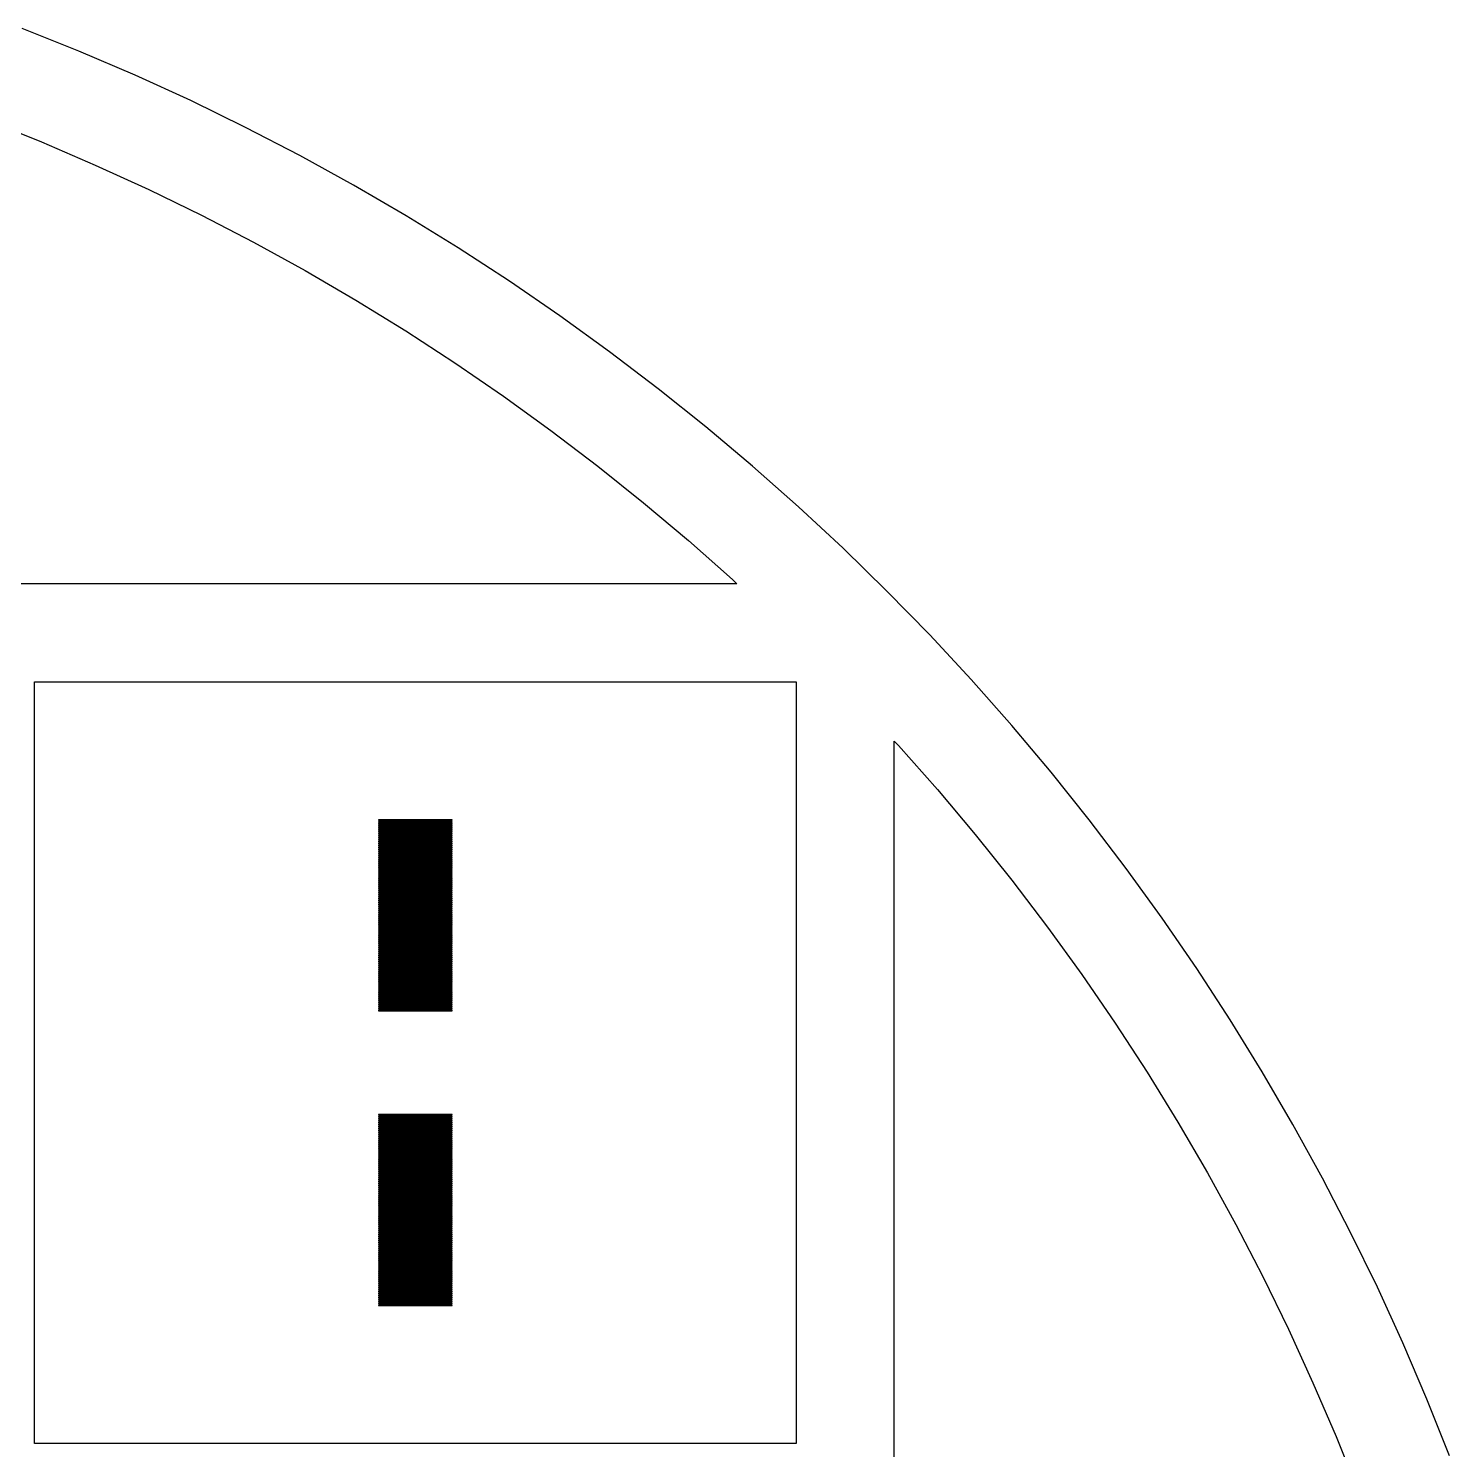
# Model space of a CAD drawing. Extents: x -18 to 83, y -18 to 83.
# Drawn here: x 50.62 to 79.55, y 50.62 to 79.55 of the extents above; entities that cross this region are included whole.
import ezdxf

# ---------------------------------------------------------------- set-up
doc = ezdxf.new("R2010")
doc.units = 0

msp = doc.modelspace()

# ---------------------------------------------------------------- linework, layer by layer
for p, q in [((51.652, 79.0907), (50.4967, 79.5527)), ((52.7957, 78.6004), (51.652, 79.0907)), ((53.927, 78.0823), (52.7957, 78.6004)), ((55.0453, 77.5365), (53.927, 78.0823)), ((49.7769, 77.6868), (50.8867, 77.2429)), ((56.1498, 76.9634), (55.0453, 77.5365)), ((50.8867, 77.2429), (51.9852, 76.772)), ((57.2399, 76.3634), (56.1498, 76.9634)), ((51.9852, 76.772), (53.0719, 76.2743)), ((53.0719, 76.2743), (54.1461, 75.75)), ((58.315, 75.7368), (57.2399, 76.3634)), ((54.1461, 75.75), (55.207, 75.1996)), ((59.3744, 75.0841), (58.315, 75.7368)), ((55.207, 75.1996), (56.2541, 74.6232)), ((60.4174, 74.4055), (59.3744, 75.0841)), ((56.2541, 74.6232), (57.2868, 74.0214)), ((61.4435, 73.7016), (60.4174, 74.4055)), ((57.2868, 74.0214), (58.3044, 73.3944)), ((62.452, 72.9726), (61.4435, 73.7016)), ((58.3044, 73.3944), (59.3063, 72.7426)), ((63.4422, 72.2192), (62.452, 72.9726)), ((59.3063, 72.7426), (60.2919, 72.0664)), ((60.2919, 72.0664), (61.2605, 71.3662)), ((64.4137, 71.4416), (63.4422, 72.2192)), ((61.2605, 71.3662), (62.2118, 70.6425)), ((65.3659, 70.6405), (64.4137, 71.4416)), ((62.2118, 70.6425), (63.1449, 69.8956)), ((66.298, 69.8162), (65.3659, 70.6405)), ((63.1449, 69.8956), (64.0595, 69.1261)), ((67.2097, 68.9693), (66.298, 69.8162)), ((64.0595, 69.1261), (64.9549, 68.3343)), ((68.1003, 68.1003), (67.2097, 68.9693)), ((64.9549, 68.3343), (65.0457, 68.25)), ((65.0457, 68.25), (-0.54568, 68.25)), ((68.9693, 67.2097), (68.1003, 68.1003)), ((69.8162, 66.298), (68.9693, 67.2097)), ((50.75, 50.75), (50.75, 66.25)), ((50.75, 66.25), (66.25, 66.25)), ((66.25, 66.25), (66.25, 50.75)), ((70.6405, 65.3659), (69.8162, 66.298)), ((71.4416, 64.4137), (70.6405, 65.3659)), ((68.25, 65.0457), (68.3343, 64.9549)), ((68.25, -0.54568), (68.25, 65.0457)), ((68.3343, 64.9549), (69.1261, 64.0595)), ((72.2192, 63.4422), (71.4416, 64.4137)), ((69.1261, 64.0595), (69.8956, 63.1449)), ((59.25, 63.445), (57.75, 63.445)), ((57.75, 63.445), (57.75, 63.435)), ((57.75, 63.435), (59.25, 63.435)), ((59.25, 63.405), (57.75, 63.405)), ((57.75, 63.405), (57.75, 63.395)), ((57.75, 63.395), (59.25, 63.395)), ((59.25, 63.365), (57.75, 63.365)), ((57.75, 63.365), (57.75, 63.355)), ((59.25, 63.435), (59.25, 63.445)), ((59.25, 63.395), (59.25, 63.405)), ((59.25, 63.355), (59.25, 63.365)), ((72.9726, 62.452), (72.2192, 63.4422)), ((57.75, 63.355), (59.25, 63.355)), ((59.25, 63.325), (57.75, 63.325)), ((57.75, 63.325), (57.75, 63.315)), ((57.75, 63.315), (59.25, 63.315)), ((59.25, 63.285), (57.75, 63.285)), ((57.75, 63.285), (57.75, 63.275)), ((57.75, 63.275), (59.25, 63.275)), ((59.25, 63.245), (57.75, 63.245)), ((57.75, 63.245), (57.75, 63.235)), ((57.75, 63.235), (59.25, 63.235)), ((59.25, 63.205), (57.75, 63.205)), ((57.75, 63.205), (57.75, 63.195)), ((57.75, 63.195), (59.25, 63.195)), ((59.25, 63.165), (57.75, 63.165)), ((57.75, 63.165), (57.75, 63.155)), ((57.75, 63.155), (59.25, 63.155)), ((59.25, 63.125), (57.75, 63.125)), ((57.75, 63.125), (57.75, 63.115)), ((57.75, 63.115), (59.25, 63.115)), ((59.25, 63.085), (57.75, 63.085)), ((57.75, 63.085), (57.75, 63.075)), ((57.75, 63.075), (59.25, 63.075)), ((59.25, 63.315), (59.25, 63.325)), ((59.25, 63.275), (59.25, 63.285)), ((59.25, 63.235), (59.25, 63.245)), ((59.25, 63.195), (59.25, 63.205)), ((59.25, 63.155), (59.25, 63.165)), ((59.25, 63.115), (59.25, 63.125)), ((59.25, 63.075), (59.25, 63.085)), ((69.8956, 63.1449), (70.6425, 62.2118)), ((59.25, 63.045), (57.75, 63.045)), ((57.75, 63.045), (57.75, 63.035)), ((57.75, 63.035), (59.25, 63.035)), ((59.25, 63.005), (57.75, 63.005)), ((57.75, 63.005), (57.75, 62.995)), ((57.75, 62.995), (59.25, 62.995)), ((59.25, 62.965), (57.75, 62.965)), ((57.75, 62.965), (57.75, 62.955)), ((57.75, 62.955), (59.25, 62.955)), ((59.25, 62.925), (57.75, 62.925)), ((57.75, 62.925), (57.75, 62.915)), ((57.75, 62.915), (59.25, 62.915)), ((59.25, 62.885), (57.75, 62.885)), ((57.75, 62.885), (57.75, 62.875)), ((57.75, 62.875), (59.25, 62.875)), ((59.25, 62.845), (57.75, 62.845)), ((57.75, 62.845), (57.75, 62.835)), ((57.75, 62.835), (59.25, 62.835)), ((59.25, 62.805), (57.75, 62.805)), ((57.75, 62.805), (57.75, 62.795)), ((57.75, 62.795), (59.25, 62.795)), ((59.25, 63.035), (59.25, 63.045)), ((59.25, 62.995), (59.25, 63.005)), ((59.25, 62.955), (59.25, 62.965)), ((59.25, 62.915), (59.25, 62.925)), ((59.25, 62.875), (59.25, 62.885)), ((59.25, 62.835), (59.25, 62.845)), ((59.25, 62.795), (59.25, 62.805)), ((59.25, 62.765), (57.75, 62.765)), ((57.75, 62.765), (57.75, 62.755)), ((57.75, 62.755), (59.25, 62.755)), ((59.25, 62.725), (57.75, 62.725)), ((57.75, 62.725), (57.75, 62.715)), ((57.75, 62.715), (59.25, 62.715)), ((59.25, 62.685), (57.75, 62.685)), ((57.75, 62.685), (57.75, 62.675)), ((57.75, 62.675), (59.25, 62.675)), ((59.25, 62.645), (57.75, 62.645)), ((57.75, 62.645), (57.75, 62.635)), ((57.75, 62.635), (59.25, 62.635)), ((59.25, 62.605), (57.75, 62.605)), ((57.75, 62.605), (57.75, 62.595)), ((57.75, 62.595), (59.25, 62.595)), ((59.25, 62.565), (57.75, 62.565)), ((57.75, 62.565), (57.75, 62.555)), ((57.75, 62.555), (59.25, 62.555)), ((59.25, 62.525), (57.75, 62.525)), ((57.75, 62.525), (57.75, 62.515)), ((57.75, 62.515), (59.25, 62.515)), ((59.25, 62.755), (59.25, 62.765)), ((59.25, 62.715), (59.25, 62.725)), ((59.25, 62.675), (59.25, 62.685)), ((59.25, 62.635), (59.25, 62.645)), ((59.25, 62.595), (59.25, 62.605)), ((59.25, 62.555), (59.25, 62.565)), ((59.25, 62.515), (59.25, 62.525)), ((59.25, 62.485), (57.75, 62.485)), ((57.75, 62.485), (57.75, 62.475)), ((57.75, 62.475), (59.25, 62.475)), ((59.25, 62.445), (57.75, 62.445)), ((57.75, 62.445), (57.75, 62.435)), ((57.75, 62.435), (59.25, 62.435)), ((59.25, 62.405), (57.75, 62.405)), ((57.75, 62.405), (57.75, 62.395)), ((57.75, 62.395), (59.25, 62.395)), ((59.25, 62.365), (57.75, 62.365)), ((57.75, 62.365), (57.75, 62.355)), ((57.75, 62.355), (59.25, 62.355)), ((59.25, 62.325), (57.75, 62.325)), ((57.75, 62.325), (57.75, 62.315)), ((57.75, 62.315), (59.25, 62.315)), ((59.25, 62.285), (57.75, 62.285)), ((57.75, 62.285), (57.75, 62.275)), ((57.75, 62.275), (59.25, 62.275)), ((59.25, 62.245), (57.75, 62.245)), ((57.75, 62.245), (57.75, 62.235)), ((57.75, 62.235), (59.25, 62.235)), ((59.25, 62.205), (57.75, 62.205)), ((57.75, 62.205), (57.75, 62.195)), ((59.25, 62.475), (59.25, 62.485)), ((59.25, 62.435), (59.25, 62.445)), ((59.25, 62.395), (59.25, 62.405)), ((59.25, 62.355), (59.25, 62.365)), ((59.25, 62.315), (59.25, 62.325)), ((59.25, 62.275), (59.25, 62.285)), ((59.25, 62.235), (59.25, 62.245)), ((59.25, 62.195), (59.25, 62.205)), ((70.6425, 62.2118), (71.3662, 61.2605)), ((73.7016, 61.4435), (72.9726, 62.452)), ((57.75, 62.195), (59.25, 62.195)), ((59.25, 62.165), (57.75, 62.165)), ((57.75, 62.165), (57.75, 62.155)), ((57.75, 62.155), (59.25, 62.155)), ((59.25, 62.125), (57.75, 62.125)), ((57.75, 62.125), (57.75, 62.115)), ((57.75, 62.115), (59.25, 62.115)), ((59.25, 62.085), (57.75, 62.085)), ((57.75, 62.085), (57.75, 62.075)), ((57.75, 62.075), (59.25, 62.075)), ((59.25, 62.045), (57.75, 62.045)), ((57.75, 62.045), (57.75, 62.035)), ((57.75, 62.035), (59.25, 62.035)), ((59.25, 62.005), (57.75, 62.005)), ((57.75, 62.005), (57.75, 61.995)), ((57.75, 61.995), (59.25, 61.995)), ((59.25, 61.965), (57.75, 61.965)), ((57.75, 61.965), (57.75, 61.955)), ((57.75, 61.955), (59.25, 61.955)), ((59.25, 61.925), (57.75, 61.925)), ((57.75, 61.925), (57.75, 61.915)), ((57.75, 61.915), (59.25, 61.915)), ((59.25, 62.155), (59.25, 62.165)), ((59.25, 62.115), (59.25, 62.125)), ((59.25, 62.075), (59.25, 62.085)), ((59.25, 62.035), (59.25, 62.045)), ((59.25, 61.995), (59.25, 62.005)), ((59.25, 61.955), (59.25, 61.965)), ((59.25, 61.915), (59.25, 61.925)), ((59.25, 61.885), (57.75, 61.885)), ((57.75, 61.885), (57.75, 61.875)), ((57.75, 61.875), (59.25, 61.875)), ((59.25, 61.845), (57.75, 61.845)), ((57.75, 61.845), (57.75, 61.835)), ((57.75, 61.835), (59.25, 61.835)), ((59.25, 61.805), (57.75, 61.805)), ((57.75, 61.805), (57.75, 61.795)), ((57.75, 61.795), (59.25, 61.795)), ((59.25, 61.765), (57.75, 61.765)), ((57.75, 61.765), (57.75, 61.755)), ((57.75, 61.755), (59.25, 61.755)), ((59.25, 61.725), (57.75, 61.725)), ((57.75, 61.725), (57.75, 61.715)), ((57.75, 61.715), (59.25, 61.715)), ((59.25, 61.685), (57.75, 61.685)), ((57.75, 61.685), (57.75, 61.675)), ((57.75, 61.675), (59.25, 61.675)), ((59.25, 61.645), (57.75, 61.645)), ((57.75, 61.645), (57.75, 61.635)), ((57.75, 61.635), (59.25, 61.635)), ((59.25, 61.875), (59.25, 61.885)), ((59.25, 61.835), (59.25, 61.845)), ((59.25, 61.795), (59.25, 61.805)), ((59.25, 61.755), (59.25, 61.765)), ((59.25, 61.715), (59.25, 61.725)), ((59.25, 61.675), (59.25, 61.685)), ((59.25, 61.635), (59.25, 61.645)), ((59.25, 61.605), (57.75, 61.605)), ((57.75, 61.605), (57.75, 61.595)), ((57.75, 61.595), (59.25, 61.595)), ((59.25, 61.565), (57.75, 61.565)), ((57.75, 61.565), (57.75, 61.555)), ((57.75, 61.555), (59.25, 61.555)), ((59.25, 61.525), (57.75, 61.525)), ((57.75, 61.525), (57.75, 61.515)), ((57.75, 61.515), (59.25, 61.515)), ((59.25, 61.485), (57.75, 61.485)), ((57.75, 61.485), (57.75, 61.475)), ((57.75, 61.475), (59.25, 61.475)), ((59.25, 61.445), (57.75, 61.445)), ((57.75, 61.445), (57.75, 61.435)), ((57.75, 61.435), (59.25, 61.435)), ((59.25, 61.405), (57.75, 61.405)), ((57.75, 61.405), (57.75, 61.395)), ((57.75, 61.395), (59.25, 61.395)), ((59.25, 61.365), (57.75, 61.365)), ((57.75, 61.365), (57.75, 61.355)), ((57.75, 61.355), (59.25, 61.355)), ((59.25, 61.595), (59.25, 61.605)), ((59.25, 61.555), (59.25, 61.565)), ((59.25, 61.515), (59.25, 61.525)), ((59.25, 61.475), (59.25, 61.485)), ((59.25, 61.435), (59.25, 61.445)), ((59.25, 61.395), (59.25, 61.405)), ((59.25, 61.355), (59.25, 61.365)), ((74.4055, 60.4174), (73.7016, 61.4435)), ((59.25, 61.325), (57.75, 61.325)), ((57.75, 61.325), (57.75, 61.315)), ((57.75, 61.315), (59.25, 61.315)), ((59.25, 61.285), (57.75, 61.285)), ((57.75, 61.285), (57.75, 61.275)), ((57.75, 61.275), (59.25, 61.275)), ((59.25, 61.245), (57.75, 61.245)), ((57.75, 61.245), (57.75, 61.235)), ((57.75, 61.235), (59.25, 61.235)), ((59.25, 61.205), (57.75, 61.205)), ((57.75, 61.205), (57.75, 61.195)), ((57.75, 61.195), (59.25, 61.195)), ((59.25, 61.165), (57.75, 61.165)), ((57.75, 61.165), (57.75, 61.155)), ((57.75, 61.155), (59.25, 61.155)), ((59.25, 61.125), (57.75, 61.125)), ((57.75, 61.125), (57.75, 61.115)), ((57.75, 61.115), (59.25, 61.115)), ((59.25, 61.085), (57.75, 61.085)), ((57.75, 61.085), (57.75, 61.075)), ((57.75, 61.075), (59.25, 61.075)), ((59.25, 61.045), (57.75, 61.045)), ((57.75, 61.045), (57.75, 61.035)), ((59.25, 61.315), (59.25, 61.325)), ((59.25, 61.275), (59.25, 61.285)), ((59.25, 61.235), (59.25, 61.245)), ((59.25, 61.195), (59.25, 61.205)), ((59.25, 61.155), (59.25, 61.165)), ((59.25, 61.115), (59.25, 61.125)), ((59.25, 61.075), (59.25, 61.085)), ((59.25, 61.035), (59.25, 61.045)), ((71.3662, 61.2605), (72.0664, 60.2919)), ((57.75, 61.035), (59.25, 61.035)), ((59.25, 61.005), (57.75, 61.005)), ((57.75, 61.005), (57.75, 60.995)), ((57.75, 60.995), (59.25, 60.995)), ((59.25, 60.965), (57.75, 60.965)), ((57.75, 60.965), (57.75, 60.955)), ((57.75, 60.955), (59.25, 60.955)), ((59.25, 60.925), (57.75, 60.925)), ((57.75, 60.925), (57.75, 60.915)), ((57.75, 60.915), (59.25, 60.915)), ((59.25, 60.885), (57.75, 60.885)), ((57.75, 60.885), (57.75, 60.875)), ((57.75, 60.875), (59.25, 60.875)), ((59.25, 60.845), (57.75, 60.845)), ((57.75, 60.845), (57.75, 60.835)), ((57.75, 60.835), (59.25, 60.835)), ((59.25, 60.805), (57.75, 60.805)), ((57.75, 60.805), (57.75, 60.795)), ((57.75, 60.795), (59.25, 60.795)), ((59.25, 60.765), (57.75, 60.765)), ((57.75, 60.765), (57.75, 60.755)), ((57.75, 60.755), (59.25, 60.755)), ((59.25, 60.995), (59.25, 61.005)), ((59.25, 60.955), (59.25, 60.965)), ((59.25, 60.915), (59.25, 60.925)), ((59.25, 60.875), (59.25, 60.885)), ((59.25, 60.835), (59.25, 60.845)), ((59.25, 60.795), (59.25, 60.805)), ((59.25, 60.755), (59.25, 60.765)), ((59.25, 60.725), (57.75, 60.725)), ((57.75, 60.725), (57.75, 60.715)), ((57.75, 60.715), (59.25, 60.715)), ((59.25, 60.685), (57.75, 60.685)), ((57.75, 60.685), (57.75, 60.675)), ((57.75, 60.675), (59.25, 60.675)), ((59.25, 60.645), (57.75, 60.645)), ((57.75, 60.645), (57.75, 60.635)), ((57.75, 60.635), (59.25, 60.635)), ((59.25, 60.605), (57.75, 60.605)), ((57.75, 60.605), (57.75, 60.595)), ((57.75, 60.595), (59.25, 60.595)), ((59.25, 60.565), (57.75, 60.565)), ((57.75, 60.565), (57.75, 60.555)), ((57.75, 60.555), (59.25, 60.555)), ((59.25, 60.525), (57.75, 60.525)), ((57.75, 60.525), (57.75, 60.515)), ((57.75, 60.515), (59.25, 60.515)), ((59.25, 60.485), (57.75, 60.485)), ((57.75, 60.485), (57.75, 60.475)), ((57.75, 60.475), (59.25, 60.475)), ((59.25, 60.715), (59.25, 60.725)), ((59.25, 60.675), (59.25, 60.685)), ((59.25, 60.635), (59.25, 60.645)), ((59.25, 60.595), (59.25, 60.605)), ((59.25, 60.555), (59.25, 60.565)), ((59.25, 60.515), (59.25, 60.525)), ((59.25, 60.475), (59.25, 60.485)), ((59.25, 60.445), (57.75, 60.445)), ((57.75, 60.445), (57.75, 60.435)), ((57.75, 60.435), (59.25, 60.435)), ((59.25, 60.405), (57.75, 60.405)), ((57.75, 60.405), (57.75, 60.395)), ((57.75, 60.395), (59.25, 60.395)), ((59.25, 60.365), (57.75, 60.365)), ((57.75, 60.365), (57.75, 60.355)), ((57.75, 60.355), (59.25, 60.355)), ((59.25, 60.325), (57.75, 60.325)), ((57.75, 60.325), (57.75, 60.315)), ((57.75, 60.315), (59.25, 60.315)), ((59.25, 60.285), (57.75, 60.285)), ((57.75, 60.285), (57.75, 60.275)), ((57.75, 60.275), (59.25, 60.275)), ((59.25, 60.245), (57.75, 60.245)), ((57.75, 60.245), (57.75, 60.235)), ((57.75, 60.235), (59.25, 60.235)), ((59.25, 60.205), (57.75, 60.205)), ((57.75, 60.205), (57.75, 60.195)), ((57.75, 60.195), (59.25, 60.195)), ((59.25, 60.435), (59.25, 60.445)), ((59.25, 60.395), (59.25, 60.405)), ((59.25, 60.355), (59.25, 60.365)), ((59.25, 60.315), (59.25, 60.325)), ((59.25, 60.275), (59.25, 60.285)), ((59.25, 60.235), (59.25, 60.245)), ((59.25, 60.195), (59.25, 60.205)), ((72.0664, 60.2919), (72.7426, 59.3063)), ((75.0841, 59.3744), (74.4055, 60.4174)), ((59.25, 60.165), (57.75, 60.165)), ((57.75, 60.165), (57.75, 60.155)), ((57.75, 60.155), (59.25, 60.155)), ((59.25, 60.125), (57.75, 60.125)), ((57.75, 60.125), (57.75, 60.115)), ((57.75, 60.115), (59.25, 60.115)), ((59.25, 60.085), (57.75, 60.085)), ((57.75, 60.085), (57.75, 60.075)), ((57.75, 60.075), (59.25, 60.075)), ((59.25, 60.045), (57.75, 60.045)), ((57.75, 60.045), (57.75, 60.035)), ((57.75, 60.035), (59.25, 60.035)), ((59.25, 60.005), (57.75, 60.005)), ((57.75, 60.005), (57.75, 59.995)), ((57.75, 59.995), (59.25, 59.995)), ((59.25, 59.965), (57.75, 59.965)), ((57.75, 59.965), (57.75, 59.955)), ((57.75, 59.955), (59.25, 59.955)), ((59.25, 59.925), (57.75, 59.925)), ((57.75, 59.925), (57.75, 59.915)), ((57.75, 59.915), (59.25, 59.915)), ((59.25, 59.885), (57.75, 59.885)), ((57.75, 59.885), (57.75, 59.875)), ((59.25, 60.155), (59.25, 60.165)), ((59.25, 60.115), (59.25, 60.125)), ((59.25, 60.075), (59.25, 60.085)), ((59.25, 60.035), (59.25, 60.045)), ((59.25, 59.995), (59.25, 60.005)), ((59.25, 59.955), (59.25, 59.965)), ((59.25, 59.915), (59.25, 59.925)), ((59.25, 59.875), (59.25, 59.885)), ((57.75, 59.875), (59.25, 59.875)), ((59.25, 59.845), (57.75, 59.845)), ((57.75, 59.845), (57.75, 59.835)), ((57.75, 59.835), (59.25, 59.835)), ((59.25, 59.805), (57.75, 59.805)), ((57.75, 59.805), (57.75, 59.795)), ((57.75, 59.795), (59.25, 59.795)), ((59.25, 59.765), (57.75, 59.765)), ((57.75, 59.765), (57.75, 59.755)), ((57.75, 59.755), (59.25, 59.755)), ((59.25, 59.725), (57.75, 59.725)), ((57.75, 59.725), (57.75, 59.715)), ((57.75, 59.715), (59.25, 59.715)), ((59.25, 59.685), (57.75, 59.685)), ((57.75, 59.685), (57.75, 59.675)), ((57.75, 59.675), (59.25, 59.675)), ((59.25, 59.645), (57.75, 59.645)), ((57.75, 59.645), (57.75, 59.635)), ((57.75, 59.635), (59.25, 59.635)), ((59.25, 59.605), (57.75, 59.605)), ((57.75, 59.605), (57.75, 59.595)), ((57.75, 59.595), (59.25, 59.595)), ((59.25, 59.835), (59.25, 59.845)), ((59.25, 59.795), (59.25, 59.805)), ((59.25, 59.755), (59.25, 59.765)), ((59.25, 59.715), (59.25, 59.725)), ((59.25, 59.675), (59.25, 59.685)), ((59.25, 59.635), (59.25, 59.645)), ((59.25, 59.595), (59.25, 59.605)), ((59.25, 59.565), (57.75, 59.565)), ((57.75, 59.565), (57.75, 59.555)), ((57.75, 59.555), (59.25, 59.555)), ((59.25, 59.555), (59.25, 59.565)), ((72.7426, 59.3063), (73.3944, 58.3044)), ((75.7368, 58.315), (75.0841, 59.3744)), ((73.3944, 58.3044), (74.0214, 57.2868)), ((76.3634, 57.2399), (75.7368, 58.315)), ((59.25, 57.445), (57.75, 57.445)), ((57.75, 57.445), (57.75, 57.435)), ((57.75, 57.435), (59.25, 57.435)), ((59.25, 57.405), (57.75, 57.405)), ((57.75, 57.405), (57.75, 57.395)), ((57.75, 57.395), (59.25, 57.395)), ((59.25, 57.365), (57.75, 57.365)), ((57.75, 57.365), (57.75, 57.355)), ((57.75, 57.355), (59.25, 57.355)), ((59.25, 57.325), (57.75, 57.325)), ((57.75, 57.325), (57.75, 57.315)), ((57.75, 57.315), (59.25, 57.315)), ((59.25, 57.285), (57.75, 57.285)), ((57.75, 57.285), (57.75, 57.275)), ((59.25, 57.435), (59.25, 57.445)), ((59.25, 57.395), (59.25, 57.405)), ((59.25, 57.355), (59.25, 57.365)), ((59.25, 57.315), (59.25, 57.325)), ((59.25, 57.275), (59.25, 57.285)), ((74.0214, 57.2868), (74.6232, 56.2541)), ((57.75, 57.275), (59.25, 57.275)), ((59.25, 57.245), (57.75, 57.245)), ((57.75, 57.245), (57.75, 57.235)), ((57.75, 57.235), (59.25, 57.235)), ((59.25, 57.205), (57.75, 57.205)), ((57.75, 57.205), (57.75, 57.195)), ((57.75, 57.195), (59.25, 57.195)), ((59.25, 57.165), (57.75, 57.165)), ((57.75, 57.165), (57.75, 57.155)), ((57.75, 57.155), (59.25, 57.155)), ((59.25, 57.125), (57.75, 57.125)), ((57.75, 57.125), (57.75, 57.115)), ((57.75, 57.115), (59.25, 57.115)), ((59.25, 57.085), (57.75, 57.085)), ((57.75, 57.085), (57.75, 57.075)), ((57.75, 57.075), (59.25, 57.075)), ((59.25, 57.045), (57.75, 57.045)), ((57.75, 57.045), (57.75, 57.035)), ((57.75, 57.035), (59.25, 57.035)), ((59.25, 57.005), (57.75, 57.005)), ((57.75, 57.005), (57.75, 56.995)), ((57.75, 56.995), (59.25, 56.995)), ((59.25, 57.235), (59.25, 57.245)), ((59.25, 57.195), (59.25, 57.205)), ((59.25, 57.155), (59.25, 57.165)), ((59.25, 57.115), (59.25, 57.125)), ((59.25, 57.075), (59.25, 57.085)), ((59.25, 57.035), (59.25, 57.045)), ((59.25, 56.995), (59.25, 57.005)), ((76.9634, 56.1498), (76.3634, 57.2399)), ((59.25, 56.965), (57.75, 56.965)), ((57.75, 56.965), (57.75, 56.955)), ((57.75, 56.955), (59.25, 56.955)), ((59.25, 56.925), (57.75, 56.925)), ((57.75, 56.925), (57.75, 56.915)), ((57.75, 56.915), (59.25, 56.915)), ((59.25, 56.885), (57.75, 56.885)), ((57.75, 56.885), (57.75, 56.875)), ((57.75, 56.875), (59.25, 56.875)), ((59.25, 56.845), (57.75, 56.845)), ((57.75, 56.845), (57.75, 56.835)), ((57.75, 56.835), (59.25, 56.835)), ((59.25, 56.805), (57.75, 56.805)), ((57.75, 56.805), (57.75, 56.795)), ((57.75, 56.795), (59.25, 56.795)), ((59.25, 56.765), (57.75, 56.765)), ((57.75, 56.765), (57.75, 56.755)), ((57.75, 56.755), (59.25, 56.755)), ((59.25, 56.725), (57.75, 56.725)), ((57.75, 56.725), (57.75, 56.715)), ((57.75, 56.715), (59.25, 56.715)), ((59.25, 56.955), (59.25, 56.965)), ((59.25, 56.915), (59.25, 56.925)), ((59.25, 56.875), (59.25, 56.885)), ((59.25, 56.835), (59.25, 56.845)), ((59.25, 56.795), (59.25, 56.805)), ((59.25, 56.755), (59.25, 56.765)), ((59.25, 56.715), (59.25, 56.725)), ((59.25, 56.685), (57.75, 56.685)), ((57.75, 56.685), (57.75, 56.675)), ((57.75, 56.675), (59.25, 56.675)), ((59.25, 56.645), (57.75, 56.645)), ((57.75, 56.645), (57.75, 56.635)), ((57.75, 56.635), (59.25, 56.635)), ((59.25, 56.605), (57.75, 56.605)), ((57.75, 56.605), (57.75, 56.595)), ((57.75, 56.595), (59.25, 56.595)), ((59.25, 56.565), (57.75, 56.565)), ((57.75, 56.565), (57.75, 56.555)), ((57.75, 56.555), (59.25, 56.555)), ((59.25, 56.525), (57.75, 56.525)), ((57.75, 56.525), (57.75, 56.515)), ((57.75, 56.515), (59.25, 56.515)), ((59.25, 56.485), (57.75, 56.485)), ((57.75, 56.485), (57.75, 56.475)), ((57.75, 56.475), (59.25, 56.475)), ((59.25, 56.445), (57.75, 56.445)), ((57.75, 56.445), (57.75, 56.435)), ((57.75, 56.435), (59.25, 56.435)), ((59.25, 56.675), (59.25, 56.685)), ((59.25, 56.635), (59.25, 56.645)), ((59.25, 56.595), (59.25, 56.605)), ((59.25, 56.555), (59.25, 56.565)), ((59.25, 56.515), (59.25, 56.525)), ((59.25, 56.475), (59.25, 56.485)), ((59.25, 56.435), (59.25, 56.445)), ((59.25, 56.405), (57.75, 56.405)), ((57.75, 56.405), (57.75, 56.395)), ((57.75, 56.395), (59.25, 56.395)), ((59.25, 56.365), (57.75, 56.365)), ((57.75, 56.365), (57.75, 56.355)), ((57.75, 56.355), (59.25, 56.355)), ((59.25, 56.325), (57.75, 56.325)), ((57.75, 56.325), (57.75, 56.315)), ((57.75, 56.315), (59.25, 56.315)), ((59.25, 56.285), (57.75, 56.285)), ((57.75, 56.285), (57.75, 56.275)), ((57.75, 56.275), (59.25, 56.275)), ((59.25, 56.245), (57.75, 56.245)), ((57.75, 56.245), (57.75, 56.235)), ((57.75, 56.235), (59.25, 56.235)), ((59.25, 56.205), (57.75, 56.205)), ((57.75, 56.205), (57.75, 56.195)), ((57.75, 56.195), (59.25, 56.195)), ((59.25, 56.165), (57.75, 56.165)), ((57.75, 56.165), (57.75, 56.155)), ((57.75, 56.155), (59.25, 56.155)), ((59.25, 56.125), (57.75, 56.125)), ((57.75, 56.125), (57.75, 56.115)), ((59.25, 56.395), (59.25, 56.405)), ((59.25, 56.355), (59.25, 56.365)), ((59.25, 56.315), (59.25, 56.325)), ((59.25, 56.275), (59.25, 56.285)), ((59.25, 56.235), (59.25, 56.245)), ((59.25, 56.195), (59.25, 56.205)), ((59.25, 56.155), (59.25, 56.165)), ((59.25, 56.115), (59.25, 56.125)), ((74.6232, 56.2541), (75.1996, 55.207)), ((77.5365, 55.0453), (76.9634, 56.1498)), ((57.75, 56.115), (59.25, 56.115)), ((59.25, 56.085), (57.75, 56.085)), ((57.75, 56.085), (57.75, 56.075)), ((57.75, 56.075), (59.25, 56.075)), ((59.25, 56.045), (57.75, 56.045)), ((57.75, 56.045), (57.75, 56.035)), ((57.75, 56.035), (59.25, 56.035)), ((59.25, 56.005), (57.75, 56.005)), ((57.75, 56.005), (57.75, 55.995)), ((57.75, 55.995), (59.25, 55.995)), ((59.25, 55.965), (57.75, 55.965)), ((57.75, 55.965), (57.75, 55.955)), ((57.75, 55.955), (59.25, 55.955)), ((59.25, 55.925), (57.75, 55.925)), ((57.75, 55.925), (57.75, 55.915)), ((57.75, 55.915), (59.25, 55.915)), ((59.25, 55.885), (57.75, 55.885)), ((57.75, 55.885), (57.75, 55.875)), ((57.75, 55.875), (59.25, 55.875)), ((59.25, 55.845), (57.75, 55.845)), ((57.75, 55.845), (57.75, 55.835)), ((57.75, 55.835), (59.25, 55.835)), ((59.25, 56.075), (59.25, 56.085)), ((59.25, 56.035), (59.25, 56.045)), ((59.25, 55.995), (59.25, 56.005)), ((59.25, 55.955), (59.25, 55.965)), ((59.25, 55.915), (59.25, 55.925)), ((59.25, 55.875), (59.25, 55.885)), ((59.25, 55.835), (59.25, 55.845)), ((59.25, 55.805), (57.75, 55.805)), ((57.75, 55.805), (57.75, 55.795)), ((57.75, 55.795), (59.25, 55.795)), ((59.25, 55.765), (57.75, 55.765)), ((57.75, 55.765), (57.75, 55.755)), ((57.75, 55.755), (59.25, 55.755)), ((59.25, 55.725), (57.75, 55.725)), ((57.75, 55.725), (57.75, 55.715)), ((57.75, 55.715), (59.25, 55.715)), ((59.25, 55.685), (57.75, 55.685)), ((57.75, 55.685), (57.75, 55.675)), ((57.75, 55.675), (59.25, 55.675)), ((59.25, 55.645), (57.75, 55.645)), ((57.75, 55.645), (57.75, 55.635)), ((57.75, 55.635), (59.25, 55.635)), ((59.25, 55.605), (57.75, 55.605)), ((57.75, 55.605), (57.75, 55.595)), ((57.75, 55.595), (59.25, 55.595)), ((59.25, 55.565), (57.75, 55.565)), ((57.75, 55.565), (57.75, 55.555)), ((57.75, 55.555), (59.25, 55.555)), ((59.25, 55.795), (59.25, 55.805)), ((59.25, 55.755), (59.25, 55.765)), ((59.25, 55.715), (59.25, 55.725)), ((59.25, 55.675), (59.25, 55.685)), ((59.25, 55.635), (59.25, 55.645)), ((59.25, 55.595), (59.25, 55.605)), ((59.25, 55.555), (59.25, 55.565)), ((59.25, 55.525), (57.75, 55.525)), ((57.75, 55.525), (57.75, 55.515)), ((57.75, 55.515), (59.25, 55.515)), ((59.25, 55.485), (57.75, 55.485)), ((57.75, 55.485), (57.75, 55.475)), ((57.75, 55.475), (59.25, 55.475)), ((59.25, 55.445), (57.75, 55.445)), ((57.75, 55.445), (57.75, 55.435)), ((57.75, 55.435), (59.25, 55.435)), ((59.25, 55.405), (57.75, 55.405)), ((57.75, 55.405), (57.75, 55.395)), ((57.75, 55.395), (59.25, 55.395)), ((59.25, 55.365), (57.75, 55.365)), ((57.75, 55.365), (57.75, 55.355)), ((57.75, 55.355), (59.25, 55.355)), ((59.25, 55.325), (57.75, 55.325)), ((57.75, 55.325), (57.75, 55.315)), ((57.75, 55.315), (59.25, 55.315)), ((59.25, 55.285), (57.75, 55.285)), ((57.75, 55.285), (57.75, 55.275)), ((57.75, 55.275), (59.25, 55.275)), ((59.25, 55.515), (59.25, 55.525)), ((59.25, 55.475), (59.25, 55.485)), ((59.25, 55.435), (59.25, 55.445)), ((59.25, 55.395), (59.25, 55.405)), ((59.25, 55.355), (59.25, 55.365)), ((59.25, 55.315), (59.25, 55.325)), ((59.25, 55.275), (59.25, 55.285)), ((59.25, 55.245), (57.75, 55.245)), ((57.75, 55.245), (57.75, 55.235)), ((57.75, 55.235), (59.25, 55.235)), ((59.25, 55.205), (57.75, 55.205)), ((57.75, 55.205), (57.75, 55.195)), ((57.75, 55.195), (59.25, 55.195)), ((59.25, 55.165), (57.75, 55.165)), ((57.75, 55.165), (57.75, 55.155)), ((57.75, 55.155), (59.25, 55.155)), ((59.25, 55.125), (57.75, 55.125)), ((57.75, 55.125), (57.75, 55.115)), ((57.75, 55.115), (59.25, 55.115)), ((59.25, 55.085), (57.75, 55.085)), ((57.75, 55.085), (57.75, 55.075)), ((57.75, 55.075), (59.25, 55.075)), ((59.25, 55.045), (57.75, 55.045)), ((57.75, 55.045), (57.75, 55.035)), ((57.75, 55.035), (59.25, 55.035)), ((59.25, 55.005), (57.75, 55.005)), ((57.75, 55.005), (57.75, 54.995)), ((57.75, 54.995), (59.25, 54.995)), ((59.25, 55.235), (59.25, 55.245)), ((59.25, 55.195), (59.25, 55.205)), ((59.25, 55.155), (59.25, 55.165)), ((59.25, 55.115), (59.25, 55.125)), ((59.25, 55.075), (59.25, 55.085)), ((59.25, 55.035), (59.25, 55.045)), ((59.25, 54.995), (59.25, 55.005)), ((75.1996, 55.207), (75.75, 54.1461)), ((78.0823, 53.927), (77.5365, 55.0453)), ((59.25, 54.965), (57.75, 54.965)), ((57.75, 54.965), (57.75, 54.955)), ((57.75, 54.955), (59.25, 54.955)), ((59.25, 54.925), (57.75, 54.925)), ((57.75, 54.925), (57.75, 54.915)), ((57.75, 54.915), (59.25, 54.915)), ((59.25, 54.885), (57.75, 54.885)), ((57.75, 54.885), (57.75, 54.875)), ((57.75, 54.875), (59.25, 54.875)), ((59.25, 54.845), (57.75, 54.845)), ((57.75, 54.845), (57.75, 54.835)), ((57.75, 54.835), (59.25, 54.835)), ((59.25, 54.805), (57.75, 54.805)), ((57.75, 54.805), (57.75, 54.795)), ((57.75, 54.795), (59.25, 54.795)), ((59.25, 54.765), (57.75, 54.765)), ((57.75, 54.765), (57.75, 54.755)), ((57.75, 54.755), (59.25, 54.755)), ((59.25, 54.725), (57.75, 54.725)), ((57.75, 54.725), (57.75, 54.715)), ((57.75, 54.715), (59.25, 54.715)), ((59.25, 54.685), (57.75, 54.685)), ((57.75, 54.685), (57.75, 54.675)), ((59.25, 54.955), (59.25, 54.965)), ((59.25, 54.915), (59.25, 54.925)), ((59.25, 54.875), (59.25, 54.885)), ((59.25, 54.835), (59.25, 54.845)), ((59.25, 54.795), (59.25, 54.805)), ((59.25, 54.755), (59.25, 54.765)), ((59.25, 54.715), (59.25, 54.725)), ((59.25, 54.675), (59.25, 54.685)), ((57.75, 54.675), (59.25, 54.675)), ((59.25, 54.645), (57.75, 54.645)), ((57.75, 54.645), (57.75, 54.635)), ((57.75, 54.635), (59.25, 54.635)), ((59.25, 54.605), (57.75, 54.605)), ((57.75, 54.605), (57.75, 54.595)), ((57.75, 54.595), (59.25, 54.595)), ((59.25, 54.565), (57.75, 54.565)), ((57.75, 54.565), (57.75, 54.555)), ((57.75, 54.555), (59.25, 54.555)), ((59.25, 54.525), (57.75, 54.525)), ((57.75, 54.525), (57.75, 54.515)), ((57.75, 54.515), (59.25, 54.515)), ((59.25, 54.485), (57.75, 54.485)), ((57.75, 54.485), (57.75, 54.475)), ((57.75, 54.475), (59.25, 54.475)), ((59.25, 54.445), (57.75, 54.445)), ((57.75, 54.445), (57.75, 54.435)), ((57.75, 54.435), (59.25, 54.435)), ((59.25, 54.405), (57.75, 54.405)), ((57.75, 54.405), (57.75, 54.395)), ((57.75, 54.395), (59.25, 54.395)), ((59.25, 54.635), (59.25, 54.645)), ((59.25, 54.595), (59.25, 54.605)), ((59.25, 54.555), (59.25, 54.565)), ((59.25, 54.515), (59.25, 54.525)), ((59.25, 54.475), (59.25, 54.485)), ((59.25, 54.435), (59.25, 54.445)), ((59.25, 54.395), (59.25, 54.405)), ((59.25, 54.365), (57.75, 54.365)), ((57.75, 54.365), (57.75, 54.355)), ((57.75, 54.355), (59.25, 54.355)), ((59.25, 54.325), (57.75, 54.325)), ((57.75, 54.325), (57.75, 54.315)), ((57.75, 54.315), (59.25, 54.315)), ((59.25, 54.285), (57.75, 54.285)), ((57.75, 54.285), (57.75, 54.275)), ((57.75, 54.275), (59.25, 54.275)), ((59.25, 54.245), (57.75, 54.245)), ((57.75, 54.245), (57.75, 54.235)), ((57.75, 54.235), (59.25, 54.235)), ((59.25, 54.205), (57.75, 54.205)), ((57.75, 54.205), (57.75, 54.195)), ((57.75, 54.195), (59.25, 54.195)), ((59.25, 54.165), (57.75, 54.165)), ((57.75, 54.165), (57.75, 54.155)), ((57.75, 54.155), (59.25, 54.155)), ((59.25, 54.125), (57.75, 54.125)), ((57.75, 54.125), (57.75, 54.115)), ((57.75, 54.115), (59.25, 54.115)), ((59.25, 54.355), (59.25, 54.365)), ((59.25, 54.315), (59.25, 54.325)), ((59.25, 54.275), (59.25, 54.285)), ((59.25, 54.235), (59.25, 54.245)), ((59.25, 54.195), (59.25, 54.205)), ((59.25, 54.155), (59.25, 54.165)), ((59.25, 54.115), (59.25, 54.125)), ((75.75, 54.1461), (76.2743, 53.0719)), ((59.25, 54.085), (57.75, 54.085)), ((57.75, 54.085), (57.75, 54.075)), ((57.75, 54.075), (59.25, 54.075)), ((59.25, 54.045), (57.75, 54.045)), ((57.75, 54.045), (57.75, 54.035)), ((57.75, 54.035), (59.25, 54.035)), ((59.25, 54.005), (57.75, 54.005)), ((57.75, 54.005), (57.75, 53.995)), ((57.75, 53.995), (59.25, 53.995)), ((59.25, 53.965), (57.75, 53.965)), ((57.75, 53.965), (57.75, 53.955)), ((57.75, 53.955), (59.25, 53.955)), ((59.25, 53.925), (57.75, 53.925)), ((57.75, 53.925), (57.75, 53.915)), ((57.75, 53.915), (59.25, 53.915)), ((59.25, 53.885), (57.75, 53.885)), ((57.75, 53.885), (57.75, 53.875)), ((57.75, 53.875), (59.25, 53.875)), ((59.25, 53.845), (57.75, 53.845)), ((57.75, 53.845), (57.75, 53.835)), ((57.75, 53.835), (59.25, 53.835)), ((59.25, 54.075), (59.25, 54.085)), ((59.25, 54.035), (59.25, 54.045)), ((59.25, 53.995), (59.25, 54.005)), ((59.25, 53.955), (59.25, 53.965)), ((59.25, 53.915), (59.25, 53.925)), ((59.25, 53.875), (59.25, 53.885)), ((59.25, 53.835), (59.25, 53.845)), ((78.6004, 52.7957), (78.0823, 53.927)), ((59.25, 53.805), (57.75, 53.805)), ((57.75, 53.805), (57.75, 53.795)), ((57.75, 53.795), (59.25, 53.795)), ((59.25, 53.765), (57.75, 53.765)), ((57.75, 53.765), (57.75, 53.755)), ((57.75, 53.755), (59.25, 53.755)), ((59.25, 53.725), (57.75, 53.725)), ((57.75, 53.725), (57.75, 53.715)), ((57.75, 53.715), (59.25, 53.715)), ((59.25, 53.685), (57.75, 53.685)), ((57.75, 53.685), (57.75, 53.675)), ((57.75, 53.675), (59.25, 53.675)), ((59.25, 53.645), (57.75, 53.645)), ((57.75, 53.645), (57.75, 53.635)), ((57.75, 53.635), (59.25, 53.635)), ((59.25, 53.605), (57.75, 53.605)), ((57.75, 53.605), (57.75, 53.595)), ((57.75, 53.595), (59.25, 53.595)), ((59.25, 53.565), (57.75, 53.565)), ((57.75, 53.565), (57.75, 53.555)), ((57.75, 53.555), (59.25, 53.555)), ((59.25, 53.795), (59.25, 53.805)), ((59.25, 53.755), (59.25, 53.765)), ((59.25, 53.715), (59.25, 53.725)), ((59.25, 53.675), (59.25, 53.685)), ((59.25, 53.635), (59.25, 53.645)), ((59.25, 53.595), (59.25, 53.605)), ((59.25, 53.555), (59.25, 53.565)), ((76.2743, 53.0719), (76.772, 51.9852)), ((79.0907, 51.652), (78.6004, 52.7957)), ((76.772, 51.9852), (77.2429, 50.8867)), ((79.5527, 50.4967), (79.0907, 51.652)), ((66.25, 50.75), (50.75, 50.75)), ((77.2429, 50.8867), (77.6868, 49.7769))]:
    msp.add_line(p, q)

doc.saveas('drawing.dxf')
